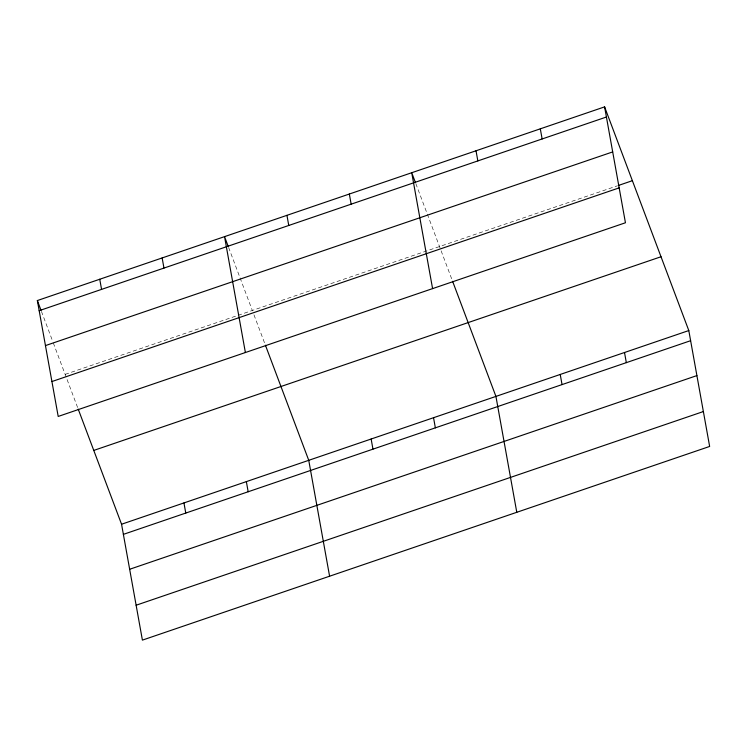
<?xml version="1.0" encoding="UTF-8"?>
<svg xmlns="http://www.w3.org/2000/svg" width="747" height="747" viewBox="0 0 747 747"><rect width="100%" height="100%" fill="white"/><g stroke="black" fill="none" stroke-linecap="round" stroke-linejoin="round"><path stroke-width="0.56" stroke-dasharray="3.73 2.8" d="M65.138 374.368L237.004 315.692M238.097 315.318L617.125 185.9M415.818 183.585L452.196 280.218M228.629 247.49L239.656 276.801M240.067 277.893L252.327 310.453M253.961 314.804L265.008 344.134M41.44 311.406L52.878 341.799M53.289 342.892L77.819 408.049"/><path stroke-width="1.12" d="M604.594 106.877L625.444 222.765L58.201 416.443L37.35 300.555L604.594 106.877L688.799 330.557L709.65 446.445L142.406 640.123L121.556 524.235L78.22 409.132M39.171 310.687L606.415 117.018M45.455 345.59L612.699 151.912M618.217 185.527L632.382 180.69M51.926 381.54L619.17 187.87M93.767 450.422L661.011 256.744M121.556 524.235L688.799 330.557M123.376 534.366L690.62 340.697M129.661 569.27L696.904 375.592M136.122 605.229L703.375 411.55M415.407 182.492L411.728 172.725L432.588 288.613M452.607 281.311L495.933 396.405L516.784 512.293M228.218 246.407L224.539 236.64L245.389 352.528M265.418 345.217L308.744 460.32L329.595 576.208M37.35 300.555L41.029 310.322M624.511 352.509L626.331 362.65M540.305 128.829L542.135 138.961M560.222 374.462L562.043 384.593M476.016 150.773L477.847 160.913M433.54 417.713L435.361 427.854M349.335 194.033L351.155 204.164M371.138 439.021L372.968 449.152M286.941 215.332L288.762 225.473M246.351 481.628L248.172 491.759M162.146 257.939L163.966 268.08M183.949 502.927L185.77 513.068M99.743 279.247L101.573 289.388"/></g></svg>
